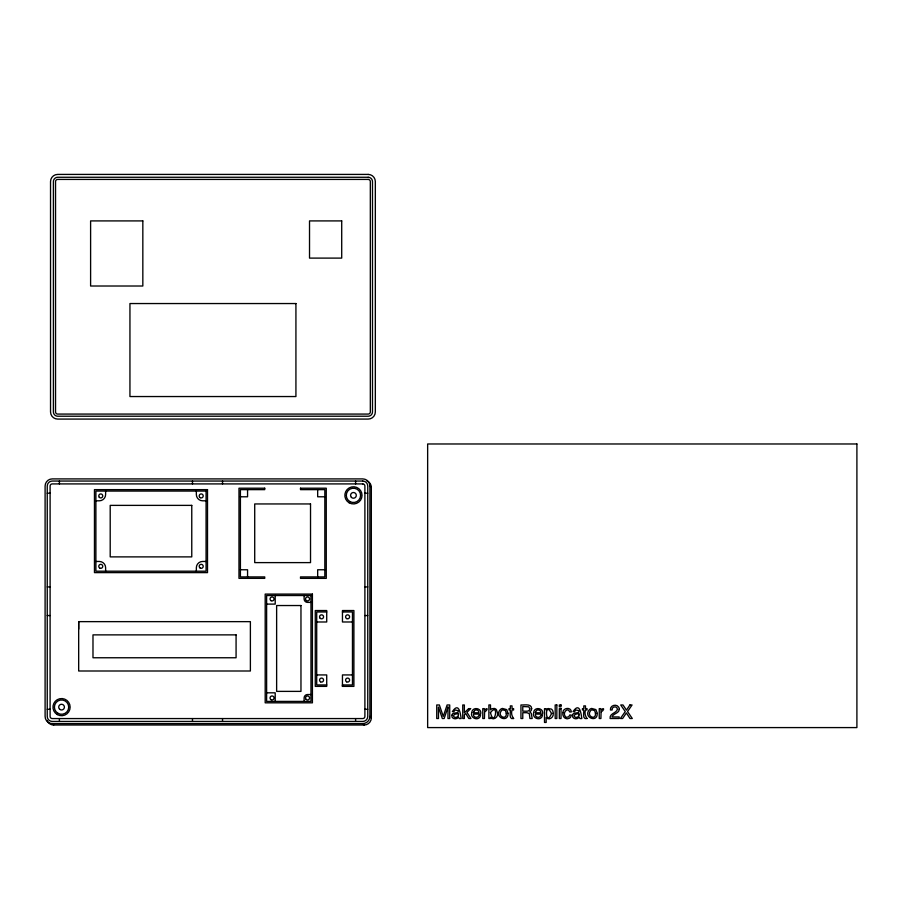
<?xml version="1.0" encoding="UTF-8"?>
<svg xmlns="http://www.w3.org/2000/svg" width="902" height="902" viewBox="0 0 902 902"><rect width="100%" height="100%" fill="white"/><g stroke="black" fill="none" stroke-linecap="round" stroke-linejoin="round"><path stroke-width="1.35" d="M78.677 629.145L78.677 621.636L250.384 621.647L250.384 670.998L78.677 670.998L78.677 621.636M316.703 674.933L326.716 674.933L326.716 686.377L315.272 686.377L315.272 610.541L326.716 610.541L326.716 621.985L316.703 621.985M352.468 621.985L342.456 621.985L342.456 610.541L353.9 610.541L353.9 686.377L342.444 686.377L342.456 674.933L352.468 674.933M342.456 686.377L342.456 684.945L352.468 684.945L352.468 611.973L342.444 611.973M47.242 493.214L50.106 493.214M364.893 493.214L367.757 493.214M240.406 496.788L247.565 496.788L247.565 489.639M324.833 496.788L317.673 496.788L317.673 489.639M95.894 500.802L99.333 500.802A6.291 6.291 0 0 0 105.624 494.499L105.624 491.071M206.073 500.802L202.634 500.802A6.291 6.291 0 0 1 196.343 494.499L196.343 491.071M95.894 561.461L99.333 561.461A6.291 6.291 0 0 1 105.624 567.764L105.624 571.192M206.073 561.461L202.634 561.461A6.291 6.291 0 0 0 196.343 567.764L196.343 571.192M240.406 569.76L247.565 569.771L247.565 576.919M324.833 569.76L317.673 569.76L317.673 576.919M47.242 586.931L50.106 586.931M364.893 586.931L367.757 586.931M310.976 602.389L307.537 602.389A3.439 3.439 0 0 1 304.109 598.951L304.109 595.523M266.62 604.103L275.211 604.114L275.2 595.512M326.716 611.973L316.703 611.973L316.703 684.945L326.716 684.945M47.242 615.547L50.106 615.547M364.893 615.547L367.757 615.547M266.62 692.815L275.2 692.815L275.2 701.406M310.976 694.529L307.537 694.529A3.439 3.439 0 0 0 304.109 697.968L304.109 701.406M47.242 709.276L50.106 709.276M364.893 709.276L367.757 709.276M52.26 723.584L362.751 723.584A7.16 7.16 0 0 0 369.899 716.425L369.899 486.065A7.16 7.16 0 0 0 362.751 478.906L52.26 478.906A7.16 7.16 0 0 0 45.1 486.065L45.1 716.425A7.16 7.16 0 0 0 52.26 723.584L53.68 725.005L364.171 725.005A7.16 7.16 0 0 0 371.331 717.857L371.331 487.486A7.16 7.16 0 0 0 366.911 480.879M369.899 486.065L371.331 487.486M369.899 716.425L371.331 717.857M362.751 723.584L364.171 725.005M355.591 481.048L355.591 483.912M355.591 718.567L355.591 721.431M222.523 481.048L222.523 483.912M222.523 718.567L222.523 721.431M192.476 481.048L192.476 483.912M192.476 718.567L192.476 721.431M59.408 481.048L59.408 483.912M59.408 718.567L59.408 721.431M53.68 725.005A7.16 7.16 0 0 1 47.073 720.597M264.737 488.207L264.737 489.639L240.406 489.639L240.406 576.919L264.737 576.919L264.737 578.351L238.974 578.351L238.985 488.207L264.737 488.207M300.501 488.207L300.501 489.639L324.833 489.639L324.833 576.919L300.501 576.919L300.501 578.351L326.265 578.351L326.253 488.207L300.501 488.207M448.012 707.089L447.967 718.511L449.715 718.511L449.715 704.969L447.11 704.969L443.254 716.413L439.364 704.969L436.737 704.969L436.737 718.511L438.485 718.511L438.44 707.089L442.33 718.511L444.145 718.511L448.012 707.089M551.505 713.516C545.315 728.455 544.368 699.14 551.505 713.516M490.462 712.569C494.397 729.042 499.663 701.102 490.462 712.569M497.577 713.381C498.355 717.304 492.999 721.014 490.417 717.248L490.417 718.511L488.884 718.511L488.884 704.924L490.496 704.924L490.496 709.829L491.793 708.746L494.319 708.453A3.721 3.721 0 0 1 496.427 709.648L497.577 713.381M508.04 713.358C508.367 723.427 493.687 717.158 500.103 709.818A4.07 4.07 0 0 1 502.482 708.442L506.721 709.615L508.04 713.358M562.927 712.614C561.856 716.323 565.689 720.36 569.331 718.285A3.382 3.382 0 0 0 570.819 716.718L571.304 715.015L569.692 715.015L568.858 716.74L566.591 717.304A2.041 2.041 0 0 1 565.25 716.357C562.183 713.008 567.854 706.537 569.692 711.949L571.304 711.949C571.237 706.672 562.769 707.653 562.927 712.614M597.237 713.358C597.564 723.427 582.884 717.158 589.299 709.818A4.07 4.07 0 0 1 591.678 708.442L595.918 709.615L597.237 713.358M471.757 712.625C469.762 718.454 479.255 721.577 480.552 715.41L478.917 715.41C478.116 718.691 472.783 717.597 473.449 714.102L480.687 714.102C482.277 707.822 472.141 706.322 471.757 712.625M533.668 712.625C531.673 718.454 541.166 721.577 542.463 715.41L540.828 715.41C540.027 718.691 534.694 717.597 535.36 714.102L542.598 714.102C544.188 707.822 534.052 706.322 533.668 712.625M553.197 713.358C554.065 717.248 548.901 720.991 546.161 717.406L546.161 722.446L544.504 722.446L544.504 708.679L546.116 708.679L546.116 709.987L548.123 708.532L551.415 709.119A4.138 4.138 0 0 1 552.903 711.238L553.197 713.358M529.812 708.792C529.846 712.298 524.817 710.923 522.777 711.171L522.777 706.537L528.764 706.818L529.812 708.792M451.879 715.263C451.113 719.074 456.683 719.988 458.487 717.203L459.276 718.567L461.159 718.556C460.471 714.429 459.208 701.316 452.33 711.644L453.886 711.644L455.014 709.975L458.306 710.675C459.141 714.485 452.127 711.396 451.879 715.263M572.556 715.263C571.789 719.074 577.359 719.988 579.163 717.203L579.963 718.567L581.835 718.556C581.147 714.429 579.885 701.316 573.007 711.644L574.563 711.644L575.69 709.975L578.983 710.675C579.817 714.485 572.804 711.396 572.556 715.263M619.234 709.22C619.223 713.527 613.18 713.347 611.962 716.943L619.178 716.943L619.178 718.511L610.113 718.511C609.414 713.245 616.37 713.347 617.408 709.288C617.464 705.544 611.353 706.367 612.12 709.987L610.44 709.987C609.718 705.432 616.427 703.504 618.648 707.112A3.98 3.98 0 0 1 619.246 709.22M506.304 713.414C506.823 720.698 497.058 716.301 501.23 710.956A2.255 2.255 0 0 1 502.741 709.863L505.447 710.562L506.304 713.414M595.5 713.414C596.019 720.698 586.255 716.301 590.427 710.956A2.255 2.255 0 0 1 591.938 709.863L594.643 710.562L595.5 713.414M531.673 708.611L531.177 710.607L529.767 711.847L531.278 713.392L532.191 718.511L529.936 718.511L529.316 713.617L526.96 712.704L522.777 712.704L522.777 718.511L520.95 718.511L520.95 704.969C524.141 705.274 531.481 703.323 531.673 708.611M458.408 714.824C458.543 717.079 454.958 718.42 453.695 716.526L453.751 715.061L454.89 714.271L458.408 713.482L458.408 714.824M579.084 714.824C579.219 717.079 575.634 718.42 574.371 716.526L574.427 715.061L575.566 714.271L579.084 713.482L579.084 714.824M484.599 711.836L484.43 718.511L482.773 718.511L482.773 708.634L484.351 708.634L484.351 710.336C488.083 706.345 488.016 710.381 484.599 711.836M601.082 711.836L600.912 718.511L599.255 718.511L599.255 708.634L600.833 708.634L600.833 710.336C604.566 706.345 604.498 710.381 601.082 711.836M473.73 711.622L473.494 712.783L478.985 712.783C479.312 709.716 474.677 708.735 473.73 711.622M535.641 711.622L535.405 712.783L540.896 712.783C541.223 709.716 536.589 708.735 535.641 711.622M629.9 704.969L626.462 710.145L623.011 704.969L620.711 704.969L625.255 711.565L620.407 718.511L622.628 718.511L626.371 712.941L630.024 718.511L632.302 718.511L627.533 711.565L632.077 704.969L629.9 704.969M468.6 708.634L464.35 712.828L464.35 704.969L462.749 704.969L462.749 718.511L464.35 718.511L464.35 714.801L465.736 713.527L468.815 718.511L470.934 718.511L466.943 712.332L470.72 708.634L468.6 708.634M513.599 718.511C508.559 719.965 510.6 712.501 510.34 709.987L509.01 709.987L509.01 708.634L510.34 708.634L510.34 705.883L512.02 705.883L512.02 708.634L513.599 708.634L513.599 709.987L512.02 709.987C510.78 714.091 512.336 716.526 513.599 718.511M587.044 718.511C582.015 719.965 584.045 712.501 583.797 709.987L582.455 709.987L582.455 708.634L583.797 708.634L583.797 705.883L585.477 705.883L585.477 708.634L587.044 708.634L587.044 709.987L585.477 709.987C584.237 714.091 585.781 716.526 587.044 718.511M368.185 174.413L57.694 174.413A7.16 7.16 0 0 0 50.535 181.561L50.535 411.921A7.16 7.16 0 0 0 57.694 419.08L368.185 419.08A7.16 7.16 0 0 0 375.333 411.921L375.333 181.561A7.16 7.16 0 0 0 368.185 174.413M368.185 177.266L57.694 177.266A4.296 4.296 0 0 0 53.398 181.561L53.398 411.921A4.296 4.296 0 0 0 57.694 416.217L368.185 416.217A4.296 4.296 0 0 0 372.481 411.921L372.481 181.561A4.296 4.296 0 0 0 368.185 177.266M368.185 179.419L57.694 179.419A2.142 2.142 0 0 0 55.541 181.561L55.541 411.921A2.142 2.142 0 0 0 57.694 414.074L368.185 414.074A2.142 2.142 0 0 0 370.327 411.921L370.327 181.561A2.142 2.142 0 0 0 368.185 179.419M142.832 220.911L90.606 220.911L90.606 286.013L142.832 286.013L142.832 220.911M341.711 220.911L309.521 220.911L309.521 258.107L341.711 258.107L341.711 220.911M295.924 303.546L129.944 303.546L129.944 396.542L295.924 396.542L295.924 303.546M856.9 443.976L427.649 443.976L427.649 727.587L856.9 727.587L856.9 443.976M362.751 481.048L52.26 481.048A5.006 5.006 0 0 0 47.242 486.065L47.242 716.425A5.006 5.006 0 0 0 52.26 721.431L362.751 721.431A5.006 5.006 0 0 0 367.757 716.425L367.757 486.065A5.006 5.006 0 0 0 362.751 481.048M362.751 483.912L52.26 483.912A2.142 2.142 0 0 0 50.106 486.065L50.106 716.425A2.142 2.142 0 0 0 52.26 718.567L362.751 718.567A2.142 2.142 0 0 0 364.893 716.425L364.893 486.065A2.142 2.142 0 0 0 362.751 483.912M207.505 489.639L94.462 489.639L94.462 572.623L207.505 572.623L207.505 489.639M206.073 491.071L95.894 491.071L95.894 571.192L206.073 571.192L206.073 491.071M310.525 503.947L254.714 503.947L254.714 562.611L310.525 562.611L310.525 503.947M191.765 505.379L110.202 505.379L110.202 556.884L191.765 556.884L191.765 505.379M312.408 594.091L265.188 594.091L265.188 702.827L312.408 702.827L312.408 594.091M310.976 595.523L266.62 595.523L266.62 701.406L310.976 701.406L310.976 595.523M300.964 605.535L276.632 605.535L276.632 691.383L300.964 691.383L300.964 605.535M236.076 634.873L92.985 634.873L92.985 657.761L236.076 657.761L236.076 634.873M556.838 704.969L555.181 704.969L555.181 718.511L556.838 718.511L556.838 704.969M561.021 704.969L559.33 704.969L559.33 706.841L561.021 706.841L561.021 704.969M561.021 708.679L559.33 708.679L559.33 718.511L561.021 718.511L561.021 708.679M99.344 497.352A2.007 2.007 0 0 0 102.693 496.45A2.007 2.007 0 0 0 100.246 494.003A2.007 2.007 0 0 0 99.344 497.352M200.199 497.667A2.007 2.007 0 0 0 203.209 495.931A2.007 2.007 0 0 0 200.199 494.195A2.007 2.007 0 0 0 200.199 497.667M99.761 568.068A2.007 2.007 0 0 0 102.76 566.332A2.007 2.007 0 0 0 99.761 564.596A2.007 2.007 0 0 0 99.761 568.068M200.199 568.068A2.007 2.007 0 0 0 203.209 566.332A2.007 2.007 0 0 0 200.199 564.596A2.007 2.007 0 0 0 200.199 568.068M59.701 709.299A2.864 2.864 0 0 0 64.369 707.642A2.864 2.864 0 0 0 60.592 704.428A2.864 2.864 0 0 0 59.701 709.299M57.976 713.324A7.16 7.16 0 0 0 68.71 707.123A7.16 7.16 0 0 0 57.976 700.933A7.16 7.16 0 0 0 57.976 713.324M57.266 714.564A8.58 8.58 0 0 0 70.142 707.123A8.58 8.58 0 0 0 57.266 699.693A8.58 8.58 0 0 0 57.266 714.564M351.419 497.385A2.864 2.864 0 0 0 356.211 496.1A2.864 2.864 0 0 0 352.705 492.593A2.864 2.864 0 0 0 351.419 497.385M349.863 501.557A7.16 7.16 0 0 0 360.597 495.356A7.16 7.16 0 0 0 349.863 489.166A7.16 7.16 0 0 0 349.863 501.557M349.153 502.797A8.58 8.58 0 0 0 362.029 495.356A8.58 8.58 0 0 0 349.153 487.926A8.58 8.58 0 0 0 349.153 502.797M306.128 699.388A2.007 2.007 0 0 0 309.476 698.486A2.007 2.007 0 0 0 307.018 696.028A2.007 2.007 0 0 0 306.128 699.388M306.533 600.687A2.007 2.007 0 0 0 309.544 598.951A2.007 2.007 0 0 0 306.533 597.214A2.007 2.007 0 0 0 306.533 600.687M271.051 699.704A2.007 2.007 0 0 0 274.061 697.968A2.007 2.007 0 0 0 271.051 696.231A2.007 2.007 0 0 0 271.051 699.704M271.051 600.687A2.007 2.007 0 0 0 274.061 598.951A2.007 2.007 0 0 0 271.051 597.214A2.007 2.007 0 0 0 271.051 600.687M320.221 618.332A2.007 2.007 0 0 0 323.525 617.25A2.007 2.007 0 0 0 320.943 614.938A2.007 2.007 0 0 0 320.221 618.332M346.582 618.569A2.007 2.007 0 0 0 349.604 616.855A2.007 2.007 0 0 0 346.616 615.096A2.007 2.007 0 0 0 346.582 618.569M346.605 681.822A2.007 2.007 0 0 0 349.604 680.085A2.007 2.007 0 0 0 346.605 678.349A2.007 2.007 0 0 0 346.605 681.822M320.56 681.822A2.007 2.007 0 0 0 323.57 680.085A2.007 2.007 0 0 0 320.56 678.349A2.007 2.007 0 0 0 320.56 681.822"/></g></svg>
